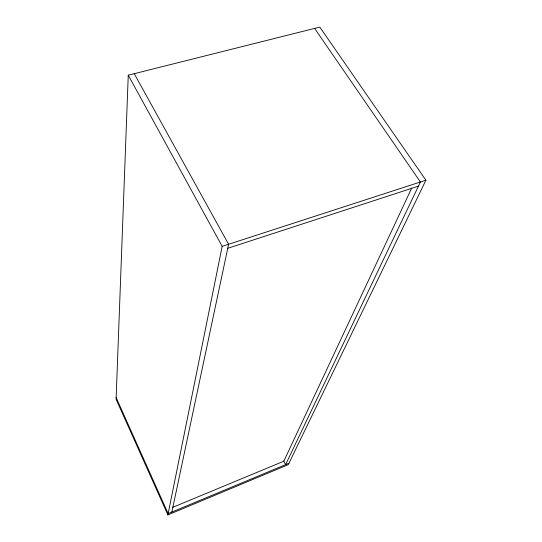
<?xml version="1.0" encoding="UTF-8"?>
<svg xmlns="http://www.w3.org/2000/svg" width="542" height="542" viewBox="0 0 542 542"><rect width="100%" height="100%" fill="white"/><g stroke="black" fill="none" stroke-linecap="round" stroke-linejoin="round"><path stroke-width="0.81" d="M128.251 75.196L116.09 399.244L167.891 514.9L288.29 464.643L425.91 180.222L319.807 27.1L128.251 75.196L222.173 246.353L167.891 514.9M171.834 512.082L228.595 244.266L134.247 73.692M411.751 187.993L283.812 461.208L172.512 507.434M288.967 463.241L168.149 513.62L116.151 397.625M227.735 248.317L418.431 186.15M222.173 246.353L425.91 180.222M314.597 28.408L420.409 182.004L285.6 464.643L283.649 460.903"/></g></svg>
